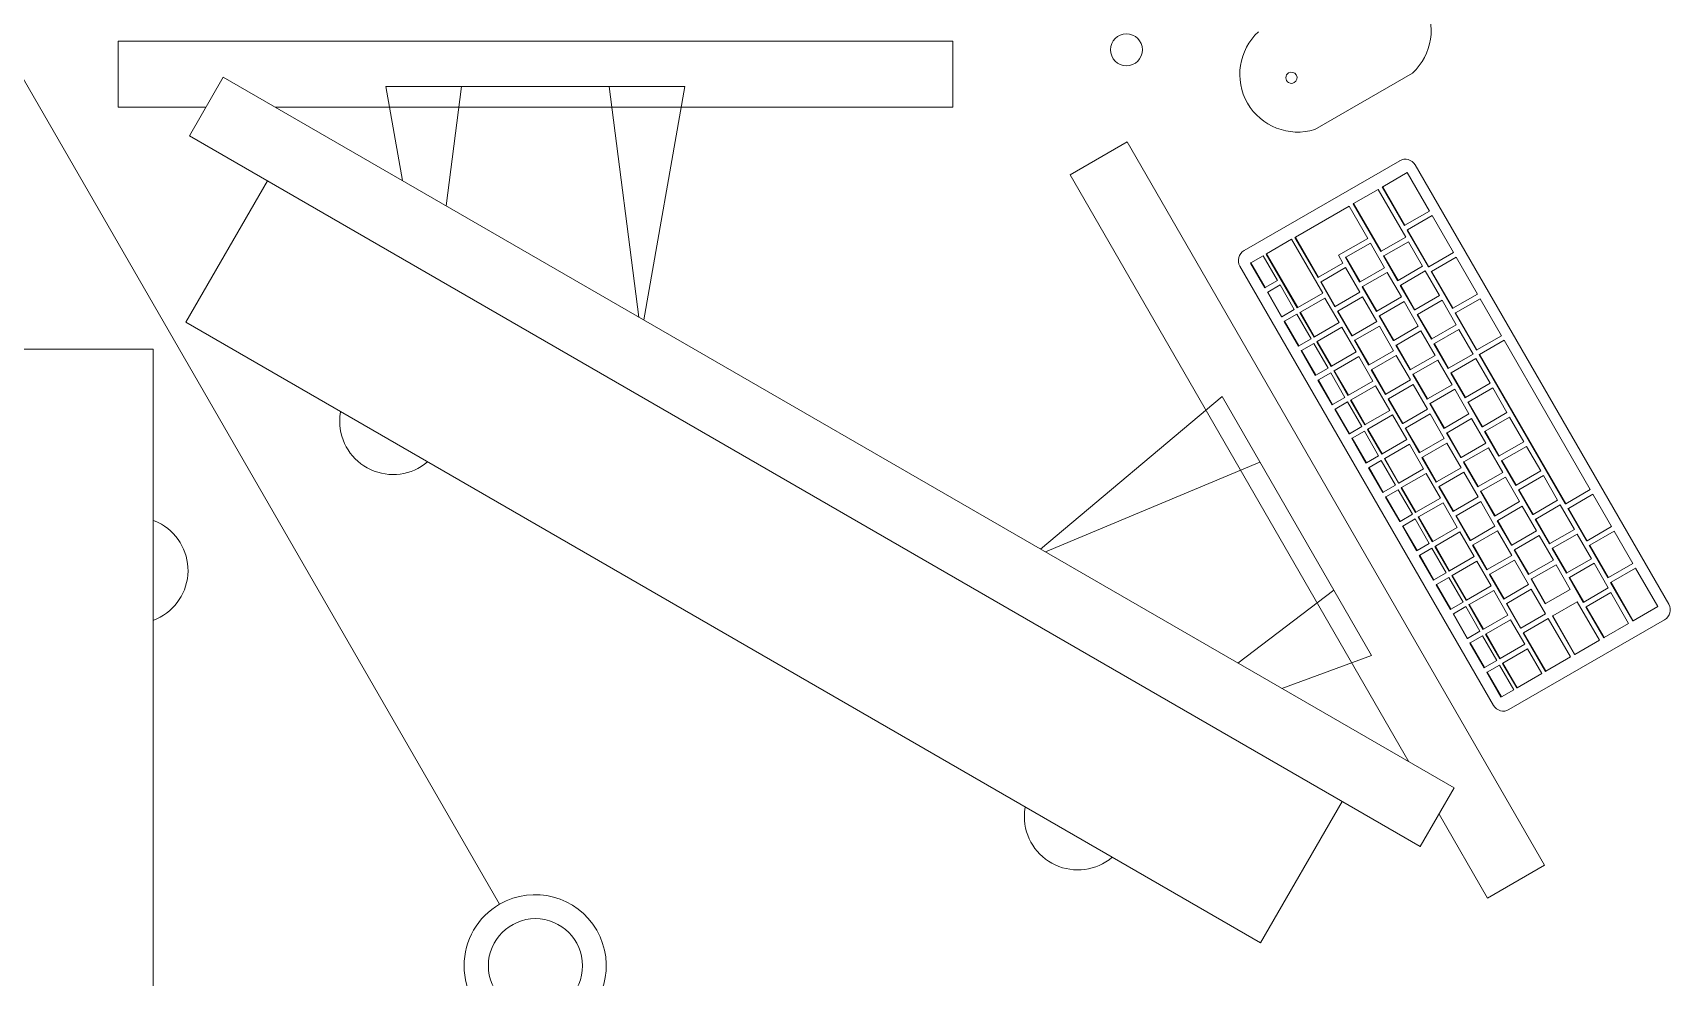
# Model space of a CAD drawing. Header units: millimetres. Extents: x 155920 to 295199, y -4084 to 97293.
# Drawn here: x 178565 to 179487, y 20715 to 21247 of the extents above; entities that cross this region are included whole.
import ezdxf

# ---------------------------------------------------------------- set-up
doc = ezdxf.new("R2010")
doc.units = ezdxf.units.MM
doc.header["$MEASUREMENT"] = 0
for name, color, linetype, lineweight in [('A-GENM', 8, 'CONTINUOUS', 9), ('E-ELEC-EQPM', 8, 'CONTINUOUS', 9), ('I-FURN', 8, 'CONTINUOUS', 9)]:
    doc.layers.add(name, color=color, linetype=linetype, lineweight=lineweight)

msp = doc.modelspace()

# ---------------------------------------------------------------- linework, layer by layer
at = {"layer": 'A-GENM'}
for p, q in [((179286.9, 21192.16), (179341.89, 21223.91)), ((179334.66, 21174.55), (179247.05, 21123.96)), ((179486.1, 20924.94), (179343.33, 21172.22)), ((179338.91, 21167.9), (179325.11, 21159.93)), ((179351.41, 21146.25), (179338.91, 21167.9)), ((179322.54, 21158.45), (179308.72, 21150.46)), ((179338.04, 21131.6), (179322.54, 21158.45)), ((179324.87, 21159.79), (179325.11, 21159.93)), ((179337.37, 21138.14), (179324.87, 21159.79)), ((179325.11, 21159.93), (179337.61, 21138.28)), ((179306.15, 21148.98), (179275.94, 21131.54)), ((179316.65, 21130.79), (179306.15, 21148.98)), ((179308.48, 21150.33), (179308.72, 21150.46)), ((179323.98, 21123.48), (179308.48, 21150.33)), ((179308.72, 21150.46), (179324.22, 21123.62)), ((179337.61, 21138.28), (179351.41, 21146.25)), ((179352.91, 21143.65), (179339.11, 21135.68)), ((179364.91, 21122.86), (179352.91, 21143.65)), ((179337.37, 21138.14), (179337.61, 21138.28)), ((179338.87, 21135.54), (179339.11, 21135.68)), ((179350.87, 21114.76), (179338.87, 21135.54)), ((179339.11, 21135.68), (179351.11, 21114.9)), ((179273.85, 21130.33), (179259.78, 21122.21)), ((179291.35, 21100.02), (179273.85, 21130.33)), ((179275.7, 21131.4), (179275.94, 21131.54)), ((179288.7, 21108.88), (179275.7, 21131.4)), ((179275.94, 21131.54), (179288.94, 21109.02)), ((179300.26, 21121.33), (179316.65, 21130.79)), ((179318.15, 21128.2), (179304.33, 21120.22)), ((179326.15, 21114.34), (179318.15, 21128.2)), ((179324.22, 21123.62), (179338.04, 21131.6)), ((179339.54, 21129), (179325.72, 21121.02)), ((179347.54, 21115.14), (179339.54, 21129)), ((179244.72, 21115.29), (179387.49, 20868.01)), ((179250.68, 21116.95), (179250.92, 21117.09)), ((179258.68, 21103.1), (179250.68, 21116.95)), ((179257.83, 21121.08), (179250.92, 21117.09)), ((179250.92, 21117.09), (179258.92, 21103.24)), ((179265.83, 21107.23), (179257.83, 21121.08)), ((179259.54, 21122.07), (179259.78, 21122.21)), ((179277.04, 21091.76), (179259.54, 21122.07)), ((179259.78, 21122.21), (179277.28, 21091.9)), ((179288.94, 21109.02), (179302.76, 21117)), ((179302.76, 21117), (179300.26, 21121.33)), ((179304.09, 21120.08), (179304.33, 21120.22)), ((179312.09, 21106.22), (179304.09, 21120.08)), ((179304.33, 21120.22), (179312.33, 21106.36)), ((179323.98, 21123.48), (179324.22, 21123.62)), ((179325.48, 21120.88), (179325.72, 21121.02)), ((179333.48, 21107.03), (179325.48, 21120.88)), ((179325.72, 21121.02), (179333.72, 21107.16)), ((179351.11, 21114.9), (179364.91, 21122.86)), ((179366.41, 21120.27), (179352.61, 21112.3)), ((179378.41, 21099.48), (179366.41, 21120.27)), ((179258.92, 21103.24), (179265.83, 21107.23)), ((179288.7, 21108.88), (179288.94, 21109.02)), ((179290.2, 21106.28), (179290.44, 21106.42)), ((179298.2, 21092.43), (179290.2, 21106.28)), ((179304.26, 21114.4), (179290.44, 21106.42)), ((179290.44, 21106.42), (179298.44, 21092.57)), ((179312.26, 21100.55), (179304.26, 21114.4)), ((179312.09, 21106.22), (179312.33, 21106.36)), ((179312.33, 21106.36), (179326.15, 21114.34)), ((179327.65, 21111.74), (179313.83, 21103.76)), ((179335.65, 21097.89), (179327.65, 21111.74)), ((179333.48, 21107.03), (179333.72, 21107.16)), ((179333.72, 21107.16), (179347.54, 21115.14)), ((179349.04, 21112.55), (179335.22, 21104.57)), ((179357.04, 21098.69), (179349.04, 21112.55)), ((179350.87, 21114.76), (179351.11, 21114.9)), ((179352.37, 21112.16), (179352.61, 21112.3)), ((179364.37, 21091.37), (179352.37, 21112.16)), ((179352.61, 21112.3), (179364.61, 21091.51)), ((179258.68, 21103.1), (179258.92, 21103.24)), ((179260.18, 21100.5), (179260.42, 21100.64)), ((179268.18, 21086.64), (179260.18, 21100.5)), ((179267.33, 21104.63), (179260.42, 21100.64)), ((179260.42, 21100.64), (179268.42, 21086.78)), ((179275.33, 21090.77), (179267.33, 21104.63)), ((179277.28, 21091.9), (179291.35, 21100.02)), ((179292.61, 21097.28), (179278.78, 21089.3)), ((179300.61, 21083.43), (179292.61, 21097.28)), ((179298.44, 21092.57), (179312.26, 21100.55)), ((179313.76, 21097.95), (179299.94, 21089.97)), ((179313.59, 21103.62), (179313.83, 21103.76)), ((179321.59, 21089.77), (179313.59, 21103.62)), ((179321.76, 21084.09), (179313.76, 21097.95)), ((179313.83, 21103.76), (179321.83, 21089.91)), ((179321.83, 21089.91), (179335.65, 21097.89)), ((179334.98, 21104.43), (179335.22, 21104.57)), ((179342.98, 21090.57), (179334.98, 21104.43)), ((179335.22, 21104.57), (179343.22, 21090.71)), ((179343.22, 21090.71), (179357.04, 21098.69)), ((179364.61, 21091.51), (179378.41, 21099.48)), ((179379.91, 21096.88), (179366.11, 21088.91)), ((179391.91, 21076.1), (179379.91, 21096.88)), ((179268.42, 21086.78), (179275.33, 21090.77)), ((179276.83, 21088.17), (179269.92, 21084.18)), ((179284.83, 21074.32), (179276.83, 21088.17)), ((179277.04, 21091.76), (179277.28, 21091.9)), ((179278.54, 21089.16), (179278.78, 21089.3)), ((179286.54, 21075.31), (179278.54, 21089.16)), ((179278.78, 21089.3), (179286.78, 21075.45)), ((179298.2, 21092.43), (179298.44, 21092.57)), ((179299.7, 21089.83), (179299.94, 21089.97)), ((179307.7, 21075.97), (179299.7, 21089.83)), ((179299.94, 21089.97), (179307.94, 21076.11)), ((179321.59, 21089.77), (179321.83, 21089.91)), ((179337.15, 21095.29), (179323.33, 21087.31)), ((179345.15, 21081.43), (179337.15, 21095.29)), ((179342.98, 21090.57), (179343.22, 21090.71)), ((179344.48, 21087.97), (179344.72, 21088.11)), ((179352.48, 21074.12), (179344.48, 21087.97)), ((179358.54, 21096.09), (179344.72, 21088.11)), ((179344.72, 21088.11), (179352.72, 21074.25)), ((179366.54, 21082.24), (179358.54, 21096.09)), ((179364.37, 21091.37), (179364.61, 21091.51)), ((179365.87, 21088.78), (179366.11, 21088.91)), ((179377.87, 21067.99), (179365.87, 21088.78)), ((179366.11, 21088.91), (179378.11, 21068.13)), ((179268.18, 21086.64), (179268.42, 21086.78)), ((179269.68, 21084.05), (179269.92, 21084.18)), ((179277.68, 21070.19), (179269.68, 21084.05)), ((179269.92, 21084.18), (179277.92, 21070.33)), ((179286.78, 21075.45), (179300.61, 21083.43)), ((179302.11, 21080.83), (179288.28, 21072.85)), ((179310.11, 21066.97), (179302.11, 21080.83)), ((179307.94, 21076.11), (179321.76, 21084.09)), ((179323.26, 21081.49), (179309.44, 21073.51)), ((179323.09, 21087.17), (179323.33, 21087.31)), ((179331.09, 21073.31), (179323.09, 21087.17)), ((179331.26, 21067.64), (179323.26, 21081.49)), ((179323.33, 21087.31), (179331.33, 21073.45)), ((179331.33, 21073.45), (179345.15, 21081.43)), ((179346.65, 21078.83), (179332.83, 21070.85)), ((179354.65, 21064.98), (179346.65, 21078.83)), ((179352.72, 21074.25), (179366.54, 21082.24)), ((179368.04, 21079.64), (179354.22, 21071.66)), ((179376.04, 21065.78), (179368.04, 21079.64)), ((179277.68, 21070.19), (179277.92, 21070.33)), ((179277.92, 21070.33), (179284.83, 21074.32)), ((179286.33, 21071.72), (179279.42, 21067.73)), ((179294.33, 21057.86), (179286.33, 21071.72)), ((179286.54, 21075.31), (179286.78, 21075.45)), ((179288.04, 21072.71), (179288.28, 21072.85)), ((179296.04, 21058.85), (179288.04, 21072.71)), ((179288.28, 21072.85), (179296.28, 21058.99)), ((179307.7, 21075.97), (179307.94, 21076.11)), ((179309.2, 21073.38), (179309.44, 21073.51)), ((179317.2, 21059.52), (179309.2, 21073.38)), ((179309.44, 21073.51), (179317.44, 21059.66)), ((179331.09, 21073.31), (179331.33, 21073.45)), ((179332.59, 21070.71), (179332.83, 21070.85)), ((179340.59, 21056.86), (179332.59, 21070.71)), ((179332.83, 21070.85), (179340.83, 21057)), ((179352.48, 21074.12), (179352.72, 21074.25)), ((179353.98, 21071.52), (179354.22, 21071.66)), ((179361.98, 21057.66), (179353.98, 21071.52)), ((179354.22, 21071.66), (179362.22, 21057.8)), ((179378.11, 21068.13), (179391.91, 21076.1)), ((179393.41, 21073.5), (179379.61, 21065.53)), ((179441.91, 20989.5), (179393.41, 21073.5)), ((179279.18, 21067.59), (179279.42, 21067.73)), ((179287.18, 21053.73), (179279.18, 21067.59)), ((179279.42, 21067.73), (179287.42, 21053.87)), ((179296.28, 21058.99), (179310.11, 21066.97)), ((179311.61, 21064.37), (179297.78, 21056.39)), ((179319.61, 21050.52), (179311.61, 21064.37)), ((179317.44, 21059.66), (179331.26, 21067.64)), ((179332.76, 21065.04), (179318.94, 21057.06)), ((179340.76, 21051.18), (179332.76, 21065.04)), ((179340.83, 21057), (179354.65, 21064.98)), ((179356.15, 21062.38), (179342.33, 21054.4)), ((179364.15, 21048.52), (179356.15, 21062.38)), ((179362.22, 21057.8), (179376.04, 21065.78)), ((179377.54, 21063.18), (179363.72, 21055.2)), ((179385.54, 21049.33), (179377.54, 21063.18)), ((179377.87, 21067.99), (179378.11, 21068.13)), ((179379.37, 21065.39), (179379.61, 21065.53)), ((179427.87, 20981.39), (179379.37, 21065.39)), ((179379.61, 21065.53), (179428.11, 20981.53)), ((179287.18, 21053.73), (179287.42, 21053.87)), ((179287.42, 21053.87), (179294.33, 21057.86)), ((179288.68, 21051.14), (179288.92, 21051.27)), ((179296.68, 21037.28), (179288.68, 21051.14)), ((179295.83, 21055.27), (179288.92, 21051.27)), ((179288.92, 21051.27), (179296.92, 21037.42)), ((179303.83, 21041.41), (179295.83, 21055.27)), ((179296.04, 21058.85), (179296.28, 21058.99)), ((179297.54, 21056.26), (179297.78, 21056.39)), ((179305.54, 21042.4), (179297.54, 21056.26)), ((179297.78, 21056.39), (179305.78, 21042.54)), ((179317.2, 21059.52), (179317.44, 21059.66)), ((179318.7, 21056.92), (179318.94, 21057.06)), ((179326.7, 21043.06), (179318.7, 21056.92)), ((179318.94, 21057.06), (179326.94, 21043.2)), ((179326.94, 21043.2), (179340.76, 21051.18)), ((179340.59, 21056.86), (179340.83, 21057)), ((179342.09, 21054.26), (179342.33, 21054.4)), ((179350.09, 21040.4), (179342.09, 21054.26)), ((179342.33, 21054.4), (179350.33, 21040.54)), ((179361.98, 21057.66), (179362.22, 21057.8)), ((179363.48, 21055.06), (179363.72, 21055.2)), ((179371.48, 21041.21), (179363.48, 21055.06)), ((179363.72, 21055.2), (179371.72, 21041.35)), ((179305.54, 21042.4), (179305.78, 21042.54)), ((179305.78, 21042.54), (179319.61, 21050.52)), ((179321.11, 21047.92), (179307.28, 21039.94)), ((179329.11, 21034.06), (179321.11, 21047.92)), ((179326.7, 21043.06), (179326.94, 21043.2)), ((179342.26, 21048.58), (179328.44, 21040.6)), ((179350.26, 21034.73), (179342.26, 21048.58)), ((179350.33, 21040.54), (179364.15, 21048.52)), ((179365.65, 21045.92), (179351.83, 21037.94)), ((179373.65, 21032.07), (179365.65, 21045.92)), ((179371.72, 21041.35), (179385.54, 21049.33)), ((179387.04, 21046.73), (179373.22, 21038.75)), ((179395.04, 21032.87), (179387.04, 21046.73)), ((179296.68, 21037.28), (179296.92, 21037.42)), ((179296.92, 21037.42), (179303.83, 21041.41)), ((179298.18, 21034.68), (179298.42, 21034.82)), ((179306.18, 21020.83), (179298.18, 21034.68)), ((179305.33, 21038.81), (179298.42, 21034.82)), ((179298.42, 21034.82), (179306.42, 21020.96)), ((179313.33, 21024.95), (179305.33, 21038.81)), ((179307.04, 21039.8), (179307.28, 21039.94)), ((179315.04, 21025.94), (179307.04, 21039.8)), ((179307.28, 21039.94), (179315.28, 21026.08)), ((179315.28, 21026.08), (179329.11, 21034.06)), ((179328.2, 21040.47), (179328.44, 21040.6)), ((179336.2, 21026.61), (179328.2, 21040.47)), ((179328.44, 21040.6), (179336.44, 21026.75)), ((179336.44, 21026.75), (179350.26, 21034.73)), ((179350.09, 21040.4), (179350.33, 21040.54)), ((179351.59, 21037.81), (179351.83, 21037.94)), ((179359.59, 21023.95), (179351.59, 21037.81)), ((179351.83, 21037.94), (179359.83, 21024.09)), ((179371.48, 21041.21), (179371.72, 21041.35)), ((179372.98, 21038.61), (179373.22, 21038.75)), ((179380.98, 21024.75), (179372.98, 21038.61)), ((179373.22, 21038.75), (179381.22, 21024.89)), ((179381.22, 21024.89), (179395.04, 21032.87)), ((179306.42, 21020.96), (179313.33, 21024.95)), ((179315.04, 21025.94), (179315.28, 21026.08)), ((179316.54, 21023.35), (179316.78, 21023.48)), ((179324.54, 21009.49), (179316.54, 21023.35)), ((179330.61, 21031.47), (179316.78, 21023.48)), ((179316.78, 21023.48), (179324.78, 21009.63)), ((179338.61, 21017.61), (179330.61, 21031.47)), ((179336.2, 21026.61), (179336.44, 21026.75)), ((179337.7, 21024.01), (179337.94, 21024.15)), ((179345.7, 21010.16), (179337.7, 21024.01)), ((179351.76, 21032.13), (179337.94, 21024.15)), ((179337.94, 21024.15), (179345.94, 21010.29)), ((179359.76, 21018.27), (179351.76, 21032.13)), ((179359.59, 21023.95), (179359.83, 21024.09)), ((179359.83, 21024.09), (179373.65, 21032.07)), ((179375.15, 21029.47), (179361.33, 21021.49)), ((179383.15, 21015.61), (179375.15, 21029.47)), ((179380.98, 21024.75), (179381.22, 21024.89)), ((179396.54, 21030.27), (179382.72, 21022.29)), ((179404.54, 21016.42), (179396.54, 21030.27)), ((179306.18, 21020.83), (179306.42, 21020.96)), ((179307.68, 21018.23), (179307.92, 21018.37)), ((179315.68, 21004.37), (179307.68, 21018.23)), ((179314.83, 21022.36), (179307.92, 21018.37)), ((179307.92, 21018.37), (179315.92, 21004.51)), ((179322.83, 21008.5), (179314.83, 21022.36)), ((179324.78, 21009.63), (179338.61, 21017.61)), ((179340.11, 21015.01), (179326.28, 21007.03)), ((179348.11, 21001.15), (179340.11, 21015.01)), ((179345.94, 21010.29), (179359.76, 21018.27)), ((179361.26, 21015.68), (179347.44, 21007.7)), ((179361.09, 21021.35), (179361.33, 21021.49)), ((179369.09, 21007.49), (179361.09, 21021.35)), ((179369.26, 21001.82), (179361.26, 21015.68)), ((179361.33, 21021.49), (179369.33, 21007.63)), ((179369.33, 21007.63), (179383.15, 21015.61)), ((179382.48, 21022.15), (179382.72, 21022.29)), ((179390.48, 21008.3), (179382.48, 21022.15)), ((179382.72, 21022.29), (179390.72, 21008.44)), ((179390.72, 21008.44), (179404.54, 21016.42)), ((179315.92, 21004.51), (179322.83, 21008.5)), ((179324.33, 21005.9), (179317.42, 21001.91)), ((179332.33, 20992.05), (179324.33, 21005.9)), ((179324.54, 21009.49), (179324.78, 21009.63)), ((179326.04, 21006.89), (179326.28, 21007.03)), ((179334.04, 20993.04), (179326.04, 21006.89)), ((179326.28, 21007.03), (179334.28, 20993.17)), ((179345.7, 21010.16), (179345.94, 21010.29)), ((179347.2, 21007.56), (179347.44, 21007.7)), ((179355.2, 20993.7), (179347.2, 21007.56)), ((179347.44, 21007.7), (179355.44, 20993.84)), ((179369.09, 21007.49), (179369.33, 21007.63)), ((179370.59, 21004.9), (179370.83, 21005.04)), ((179378.59, 20991.04), (179370.59, 21004.9)), ((179384.65, 21013.02), (179370.83, 21005.04)), ((179370.83, 21005.04), (179378.83, 20991.18)), ((179392.65, 20999.16), (179384.65, 21013.02)), ((179390.48, 21008.3), (179390.72, 21008.44)), ((179391.98, 21005.7), (179392.22, 21005.84)), ((179399.98, 20991.84), (179391.98, 21005.7)), ((179406.04, 21013.82), (179392.22, 21005.84)), ((179392.22, 21005.84), (179400.22, 20991.98)), ((179414.04, 20999.96), (179406.04, 21013.82)), ((179315.68, 21004.37), (179315.92, 21004.51)), ((179317.18, 21001.77), (179317.42, 21001.91)), ((179325.18, 20987.92), (179317.18, 21001.77)), ((179317.42, 21001.91), (179325.42, 20988.05)), ((179334.28, 20993.17), (179348.11, 21001.15)), ((179349.61, 20998.56), (179335.78, 20990.58)), ((179357.61, 20984.7), (179349.61, 20998.56)), ((179355.44, 20993.84), (179369.26, 21001.82)), ((179370.76, 20999.22), (179356.94, 20991.24)), ((179378.76, 20985.37), (179370.76, 20999.22)), ((179378.83, 20991.18), (179392.65, 20999.16)), ((179394.15, 20996.56), (179380.33, 20988.58)), ((179402.15, 20982.7), (179394.15, 20996.56)), ((179400.22, 20991.98), (179414.04, 20999.96)), ((179415.54, 20997.36), (179401.72, 20989.38)), ((179423.54, 20983.51), (179415.54, 20997.36)), ((179325.18, 20987.92), (179325.42, 20988.05)), ((179325.42, 20988.05), (179332.33, 20992.05)), ((179333.83, 20989.45), (179326.92, 20985.46)), ((179341.83, 20975.59), (179333.83, 20989.45)), ((179334.04, 20993.04), (179334.28, 20993.17)), ((179335.54, 20990.44), (179335.78, 20990.58)), ((179343.54, 20976.58), (179335.54, 20990.44)), ((179335.78, 20990.58), (179343.78, 20976.72)), ((179355.2, 20993.7), (179355.44, 20993.84)), ((179356.7, 20991.1), (179356.94, 20991.24)), ((179364.7, 20977.25), (179356.7, 20991.1)), ((179356.94, 20991.24), (179364.94, 20977.38)), ((179378.59, 20991.04), (179378.83, 20991.18)), ((179380.09, 20988.44), (179380.33, 20988.58)), ((179388.09, 20974.59), (179380.09, 20988.44)), ((179380.33, 20988.58), (179388.33, 20974.72)), ((179399.98, 20991.84), (179400.22, 20991.98)), ((179401.48, 20989.25), (179401.72, 20989.38)), ((179409.48, 20975.39), (179401.48, 20989.25)), ((179401.72, 20989.38), (179409.72, 20975.53)), ((179428.11, 20981.53), (179441.91, 20989.5)), ((179443.41, 20986.9), (179429.61, 20978.93)), ((179453.91, 20968.71), (179443.41, 20986.9)), ((179326.68, 20985.32), (179326.92, 20985.46)), ((179334.68, 20971.46), (179326.68, 20985.32)), ((179326.92, 20985.46), (179334.92, 20971.6)), ((179343.78, 20976.72), (179357.61, 20984.7)), ((179359.11, 20982.1), (179345.28, 20974.12)), ((179367.11, 20968.25), (179359.11, 20982.1)), ((179364.7, 20977.25), (179364.94, 20977.38)), ((179364.94, 20977.38), (179378.76, 20985.37)), ((179380.26, 20982.77), (179366.44, 20974.79)), ((179388.26, 20968.91), (179380.26, 20982.77)), ((179388.33, 20974.72), (179402.15, 20982.7)), ((179403.65, 20980.11), (179389.83, 20972.13)), ((179411.65, 20966.25), (179403.65, 20980.11)), ((179409.72, 20975.53), (179423.54, 20983.51)), ((179425.04, 20980.91), (179411.22, 20972.93)), ((179433.04, 20967.05), (179425.04, 20980.91)), ((179427.87, 20981.39), (179428.11, 20981.53)), ((179429.37, 20978.79), (179429.61, 20978.93)), ((179439.87, 20960.6), (179429.37, 20978.79)), ((179429.61, 20978.93), (179440.11, 20960.74)), ((179334.68, 20971.46), (179334.92, 20971.6)), ((179334.92, 20971.6), (179341.83, 20975.59)), ((179336.18, 20968.86), (179336.42, 20969)), ((179344.18, 20955.01), (179336.18, 20968.86)), ((179343.33, 20972.99), (179336.42, 20969)), ((179336.42, 20969), (179344.42, 20955.15)), ((179351.33, 20959.14), (179343.33, 20972.99)), ((179343.54, 20976.58), (179343.78, 20976.72)), ((179345.04, 20973.98), (179345.28, 20974.12)), ((179353.04, 20960.13), (179345.04, 20973.98)), ((179345.28, 20974.12), (179353.28, 20960.27)), ((179353.28, 20960.27), (179367.11, 20968.25)), ((179366.2, 20974.65), (179366.44, 20974.79)), ((179374.2, 20960.79), (179366.2, 20974.65)), ((179366.44, 20974.79), (179374.44, 20960.93)), ((179374.44, 20960.93), (179388.26, 20968.91)), ((179388.09, 20974.59), (179388.33, 20974.72)), ((179389.59, 20971.99), (179389.83, 20972.13)), ((179397.59, 20958.13), (179389.59, 20971.99)), ((179389.83, 20972.13), (179397.83, 20958.27)), ((179409.48, 20975.39), (179409.72, 20975.53)), ((179410.98, 20972.79), (179411.22, 20972.93)), ((179418.98, 20958.93), (179410.98, 20972.79)), ((179411.22, 20972.93), (179419.22, 20959.07)), ((179440.11, 20960.74), (179453.91, 20968.71)), ((179344.42, 20955.15), (179351.33, 20959.14)), ((179353.04, 20960.13), (179353.28, 20960.27)), ((179368.61, 20965.65), (179354.78, 20957.67)), ((179376.61, 20951.79), (179368.61, 20965.65)), ((179374.2, 20960.79), (179374.44, 20960.93)), ((179389.76, 20966.31), (179375.94, 20958.33)), ((179397.76, 20952.46), (179389.76, 20966.31)), ((179397.83, 20958.27), (179411.65, 20966.25)), ((179413.15, 20963.65), (179399.33, 20955.67)), ((179421.15, 20949.8), (179413.15, 20963.65)), ((179418.98, 20958.93), (179419.22, 20959.07)), ((179419.22, 20959.07), (179433.04, 20967.05)), ((179434.54, 20964.46), (179420.72, 20956.48)), ((179442.54, 20950.6), (179434.54, 20964.46)), ((179439.87, 20960.6), (179440.11, 20960.74)), ((179455.41, 20966.11), (179441.61, 20958.14)), ((179465.91, 20947.93), (179455.41, 20966.11)), ((179344.18, 20955.01), (179344.42, 20955.15)), ((179345.68, 20952.41), (179345.92, 20952.55)), ((179353.68, 20938.55), (179345.68, 20952.41)), ((179352.83, 20956.54), (179345.92, 20952.55)), ((179345.92, 20952.55), (179353.92, 20938.69)), ((179360.83, 20942.68), (179352.83, 20956.54)), ((179354.54, 20957.53), (179354.78, 20957.67)), ((179362.54, 20943.67), (179354.54, 20957.53)), ((179354.78, 20957.67), (179362.78, 20943.81)), ((179362.78, 20943.81), (179376.61, 20951.79)), ((179375.7, 20958.19), (179375.94, 20958.33)), ((179383.7, 20944.34), (179375.7, 20958.19)), ((179375.94, 20958.33), (179383.94, 20944.48)), ((179383.94, 20944.48), (179397.76, 20952.46)), ((179399.26, 20949.86), (179385.44, 20941.88)), ((179397.59, 20958.13), (179397.83, 20958.27)), ((179399.09, 20955.53), (179399.33, 20955.67)), ((179407.09, 20941.68), (179399.09, 20955.53)), ((179407.26, 20936), (179399.26, 20949.86)), ((179399.33, 20955.67), (179407.33, 20941.82)), ((179407.33, 20941.82), (179421.15, 20949.8)), ((179420.48, 20956.34), (179420.72, 20956.48)), ((179428.48, 20942.48), (179420.48, 20956.34)), ((179420.72, 20956.48), (179428.72, 20942.62)), ((179428.72, 20942.62), (179442.54, 20950.6)), ((179441.37, 20958.01), (179441.61, 20958.14)), ((179451.87, 20939.82), (179441.37, 20958.01)), ((179441.61, 20958.14), (179452.11, 20939.96)), ((179353.92, 20938.69), (179360.83, 20942.68)), ((179362.54, 20943.67), (179362.78, 20943.81)), ((179364.04, 20941.07), (179364.28, 20941.21)), ((179372.04, 20927.22), (179364.04, 20941.07)), ((179378.11, 20949.19), (179364.28, 20941.21)), ((179364.28, 20941.21), (179372.28, 20927.36)), ((179386.11, 20935.34), (179378.11, 20949.19)), ((179383.7, 20944.34), (179383.94, 20944.48)), ((179385.2, 20941.74), (179385.44, 20941.88)), ((179393.2, 20927.88), (179385.2, 20941.74)), ((179385.44, 20941.88), (179393.44, 20928.02)), ((179407.09, 20941.68), (179407.33, 20941.82)), ((179422.65, 20947.2), (179408.83, 20939.22)), ((179430.65, 20933.34), (179422.65, 20947.2)), ((179428.48, 20942.48), (179428.72, 20942.62)), ((179444.04, 20948), (179430.22, 20940.02)), ((179452.04, 20934.14), (179444.04, 20948)), ((179452.11, 20939.96), (179465.91, 20947.93)), ((179467.41, 20945.33), (179453.61, 20937.36)), ((179479.91, 20923.68), (179467.41, 20945.33)), ((179353.68, 20938.55), (179353.92, 20938.69)), ((179355.18, 20935.96), (179355.42, 20936.09)), ((179363.18, 20922.1), (179355.18, 20935.96)), ((179362.33, 20940.08), (179355.42, 20936.09)), ((179355.42, 20936.09), (179363.42, 20922.24)), ((179370.33, 20926.23), (179362.33, 20940.08)), ((179372.28, 20927.36), (179386.11, 20935.34)), ((179387.61, 20932.74), (179373.78, 20924.76)), ((179395.61, 20918.88), (179387.61, 20932.74)), ((179393.44, 20928.02), (179407.26, 20936)), ((179408.76, 20933.4), (179394.94, 20925.42)), ((179408.59, 20939.08), (179408.83, 20939.22)), ((179416.59, 20925.22), (179408.59, 20939.08)), ((179416.76, 20919.55), (179408.76, 20933.4)), ((179408.83, 20939.22), (179416.83, 20925.36)), ((179416.83, 20925.36), (179430.65, 20933.34)), ((179429.98, 20939.88), (179430.22, 20940.02)), ((179437.98, 20926.03), (179429.98, 20939.88)), ((179430.22, 20940.02), (179438.22, 20926.16)), ((179438.22, 20926.16), (179452.04, 20934.14)), ((179453.52, 20931.54), (179439.72, 20923.57)), ((179451.87, 20939.82), (179452.11, 20939.96)), ((179453.37, 20937.22), (179453.61, 20937.36)), ((179465.87, 20915.57), (179453.37, 20937.22)), ((179463.52, 20914.22), (179453.52, 20931.54)), ((179453.61, 20937.36), (179466.11, 20915.71)), ((179363.18, 20922.1), (179363.42, 20922.24)), ((179363.42, 20922.24), (179370.33, 20926.23)), ((179371.83, 20923.63), (179364.92, 20919.64)), ((179379.83, 20909.77), (179371.83, 20923.63)), ((179372.04, 20927.22), (179372.28, 20927.36)), ((179373.54, 20924.62), (179373.78, 20924.76)), ((179381.54, 20910.76), (179373.54, 20924.62)), ((179373.78, 20924.76), (179381.78, 20910.9)), ((179393.2, 20927.88), (179393.44, 20928.02)), ((179394.7, 20925.28), (179394.94, 20925.42)), ((179402.7, 20911.43), (179394.7, 20925.28)), ((179394.94, 20925.42), (179402.94, 20911.57)), ((179416.59, 20925.22), (179416.83, 20925.36)), ((179434.63, 20926.4), (179420.83, 20918.43)), ((179447.13, 20904.75), (179434.63, 20926.4)), ((179437.98, 20926.03), (179438.22, 20926.16)), ((179439.48, 20923.43), (179439.72, 20923.57)), ((179449.48, 20906.11), (179439.48, 20923.43)), ((179439.72, 20923.57), (179449.72, 20906.25)), ((179466.11, 20915.71), (179479.91, 20923.68)), ((179364.68, 20919.5), (179364.92, 20919.64)), ((179372.68, 20905.64), (179364.68, 20919.5)), ((179364.92, 20919.64), (179372.92, 20905.78)), ((179381.78, 20910.9), (179395.61, 20918.88)), ((179397.11, 20916.28), (179383.28, 20908.3)), ((179396.17, 20865.69), (179483.78, 20916.27)), ((179405.11, 20902.43), (179397.11, 20916.28)), ((179402.94, 20911.57), (179416.76, 20919.55)), ((179418.24, 20916.94), (179404.44, 20908.97)), ((179430.74, 20895.29), (179418.24, 20916.94)), ((179420.59, 20918.29), (179420.83, 20918.43)), ((179433.09, 20896.64), (179420.59, 20918.29)), ((179420.83, 20918.43), (179433.33, 20896.78)), ((179449.72, 20906.25), (179463.52, 20914.22)), ((179465.87, 20915.57), (179466.11, 20915.71)), ((179372.68, 20905.64), (179372.92, 20905.78)), ((179372.92, 20905.78), (179379.83, 20909.77)), ((179381.33, 20907.17), (179374.42, 20903.18)), ((179389.33, 20893.32), (179381.33, 20907.17)), ((179381.54, 20910.76), (179381.78, 20910.9)), ((179383.04, 20908.17), (179383.28, 20908.3)), ((179391.04, 20894.31), (179383.04, 20908.17)), ((179383.28, 20908.3), (179391.28, 20894.45)), ((179402.7, 20911.43), (179402.94, 20911.57)), ((179404.2, 20908.83), (179404.44, 20908.97)), ((179416.7, 20887.18), (179404.2, 20908.83)), ((179404.44, 20908.97), (179416.94, 20887.32)), ((179433.33, 20896.78), (179447.13, 20904.75)), ((179449.48, 20906.11), (179449.72, 20906.25)), ((179374.18, 20903.05), (179374.42, 20903.18)), ((179382.18, 20889.19), (179374.18, 20903.05)), ((179374.42, 20903.18), (179382.42, 20889.33)), ((179391.04, 20894.31), (179391.28, 20894.45)), ((179391.28, 20894.45), (179405.11, 20902.43)), ((179406.61, 20899.83), (179392.78, 20891.85)), ((179414.61, 20885.97), (179406.61, 20899.83)), ((179416.94, 20887.32), (179430.74, 20895.29)), ((179433.09, 20896.64), (179433.33, 20896.78)), ((179382.18, 20889.19), (179382.42, 20889.33)), ((179382.42, 20889.33), (179389.33, 20893.32)), ((179383.68, 20886.59), (179383.92, 20886.73)), ((179391.68, 20872.74), (179383.68, 20886.59)), ((179390.83, 20890.72), (179383.92, 20886.73)), ((179383.92, 20886.73), (179391.92, 20872.87)), ((179398.83, 20876.86), (179390.83, 20890.72)), ((179392.54, 20891.71), (179392.78, 20891.85)), ((179400.54, 20877.85), (179392.54, 20891.71)), ((179392.78, 20891.85), (179400.78, 20877.99)), ((179400.78, 20877.99), (179414.61, 20885.97)), ((179416.7, 20887.18), (179416.94, 20887.32)), ((179391.92, 20872.87), (179398.83, 20876.86)), ((179400.54, 20877.85), (179400.78, 20877.99)), ((179391.68, 20872.74), (179391.92, 20872.87))]:
    msp.add_line(p, q, dxfattribs=at)
for centre, radius, start, end in [((179319.83, 21247.83), 32.54, 312.68038, 107.31962), ((179277.21, 21223.23), 32.54, 132.68038, 287.31962), ((179273.75, 21221.23), 3.16, 120, 300), ((179273.75, 21221.23), 3.16, 300, 120), ((179337.83, 21169.05), 6.35, 30, 120), ((179250.22, 21118.47), 6.35, 120, 210), ((179480.6, 20921.77), 6.35, 300, 30), ((179392.99, 20871.18), 6.35, 210, 300)]:
    msp.add_arc(centre, radius, start, end, dxfattribs=at)
at = {"layer": 'E-ELEC-EQPM'}
for p, q in [((178653.46, 21188.63), (178672.51, 21221.62)), ((178653.46, 21188.63), (178672.51, 21221.62)), ((178672.51, 21221.62), (179365.33, 20821.62)), ((178672.51, 21221.62), (179365.33, 20821.62)), ((178697.45, 21163.23), (178653.46, 21188.63)), ((179346.28, 20788.63), (178653.46, 21188.63)), ((178651.5, 21083.64), (178697.45, 21163.23)), ((178651.5, 21083.64), (178697.45, 21163.23)), ((179256.34, 20734.44), (178651.5, 21083.64)), ((179256.34, 20734.44), (178651.5, 21083.64)), ((178541.11, 21068.49), (178633.01, 21068.49)), ((178541.11, 21068.49), (178633.01, 21068.49)), ((178633.01, 21068.49), (178633.01, 20370.09)), ((178633.01, 21068.49), (178633.01, 20370.09)), ((179365.33, 20821.62), (179346.28, 20788.63)), ((179365.33, 20821.62), (179346.28, 20788.63)), ((179302.29, 20814.03), (179256.34, 20734.44)), ((179302.29, 20814.03), (179256.34, 20734.44)), ((179346.28, 20788.63), (179302.29, 20814.03))]:
    msp.add_line(p, q, dxfattribs=at)
at = {"layer": 'I-FURN'}
for p, q in [((178828.07, 20756.18), (178273.05, 21717.45)), ((178273.05, 21717.45), (178828.07, 20756.18)), ((178613.29, 21204.69), (178613.29, 21241.77)), ((179083.19, 21241.77), (178613.29, 21241.77)), ((179083.19, 21204.69), (179083.19, 21241.77)), ((178764.09, 21216.37), (178932.4, 21216.37)), ((178773.45, 21163.34), (178764.09, 21216.37)), ((178806.67, 21216.37), (178798.07, 21149.13)), ((178889.81, 21216.37), (178906.41, 21086.58)), ((178932.4, 21216.37), (178909.23, 21084.95)), ((178613.29, 21204.69), (178662.73, 21204.69)), ((178701.84, 21204.69), (179083.19, 21204.69)), ((179149.2, 21166.58), (179181.31, 21185.12)), ((179416.26, 20778.18), (179181.31, 21185.12)), ((179149.2, 21166.58), (179339.87, 20836.32)), ((179132.52, 20956.03), (179234.71, 21041.83)), ((179234.71, 21041.83), (179318.87, 20896.07)), ((179256.01, 21004.95), (179135.3, 20954.43)), ((179297.57, 20932.95), (179243.64, 20891.88)), ((179318.87, 20896.07), (179268.28, 20877.65)), ((179356.84, 20806.92), (179384.15, 20759.64)), ((179384.15, 20759.64), (179416.26, 20778.18))]:
    msp.add_line(p, q, dxfattribs=at)
for centre, radius, start, end in [((179180.85, 21237), 9, 0, 180), ((179180.85, 21237), 9, 180, 0), ((178768.07, 21027.96), 30, 169.77024, 180), ((178768.07, 21027.96), 30, 180, 310.22976), ((178622.69, 20944.03), 30, 60.00282, 69.69206), ((178622.69, 20944.03), 30, 290.30789, 60.00282), ((179153.44, 20805.48), 30, 169.79296, 180), ((179153.44, 20805.48), 30, 180, 310.20704), ((178848.07, 20721.54), 40, 120.00141, 300.00141), ((178848.07, 20721.54), 40, 300.00141, 120.00141), ((178848.24, 20721.53), 26.51, 0, 180), ((178848.24, 20721.53), 26.51, 180, 0)]:
    msp.add_arc(centre, radius, start, end, dxfattribs=at)

doc.saveas('drawing.dxf')
